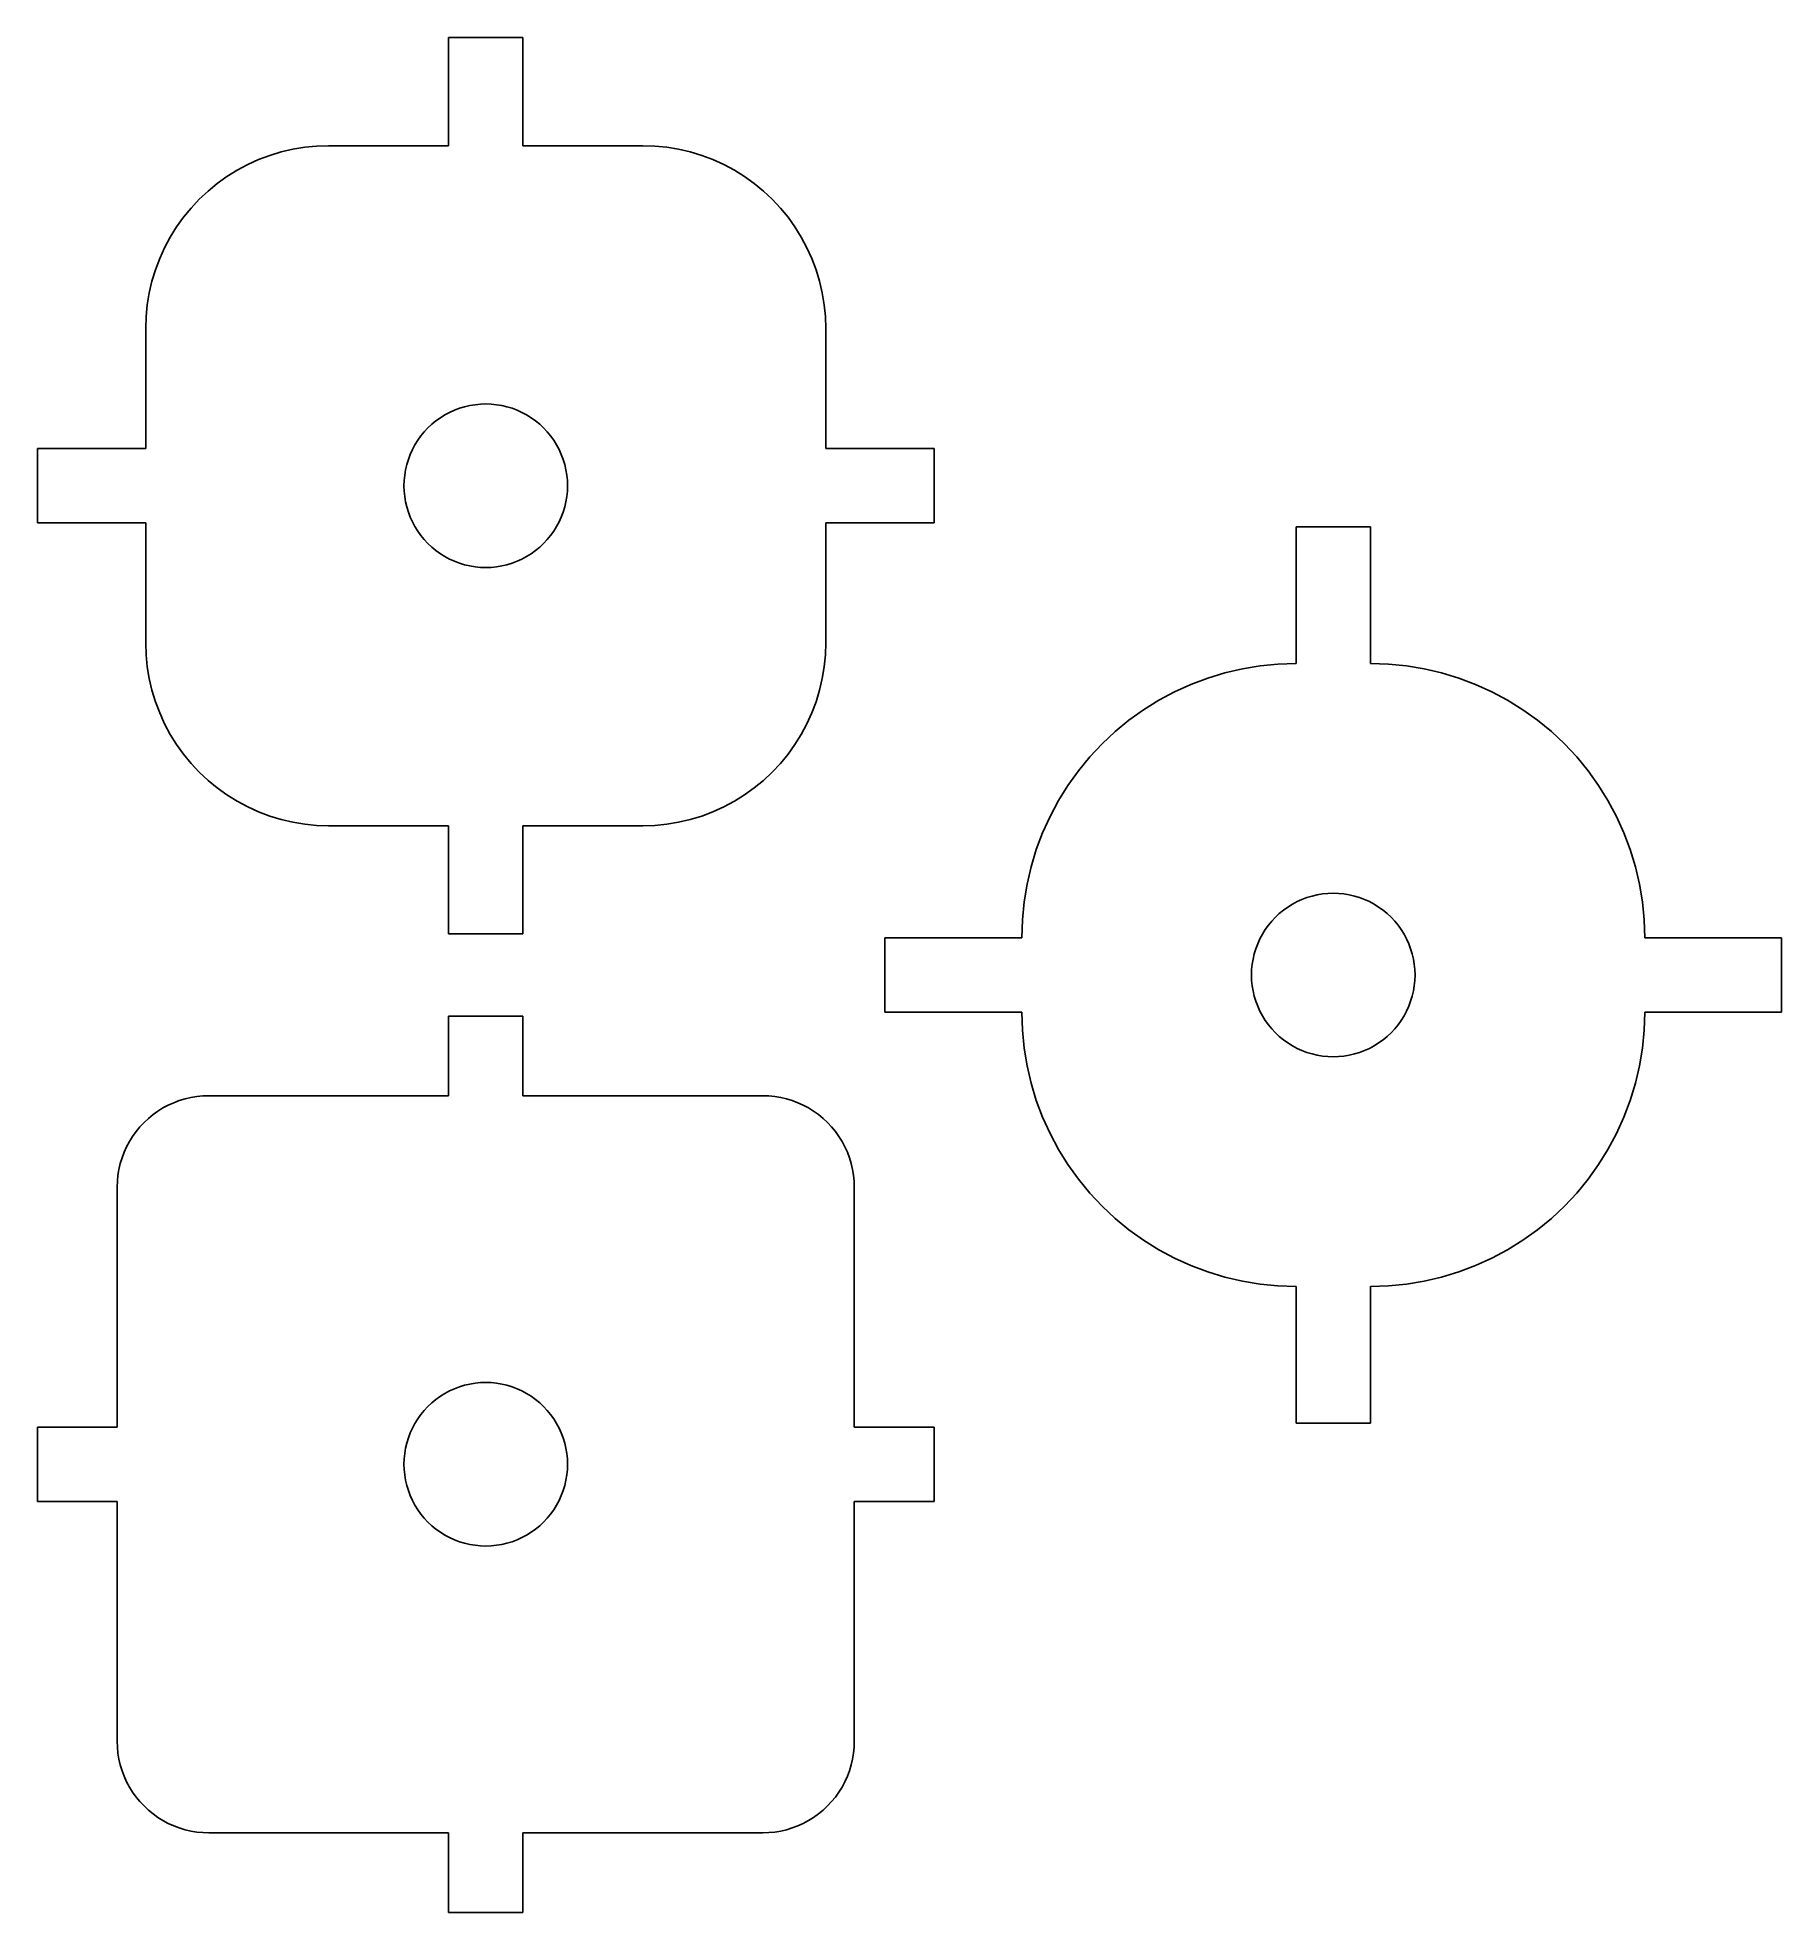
# Model space of a CAD drawing. Header units: metres. Extents: x -49 to 68, y -63 to 63.
import ezdxf

# ---------------------------------------------------------------- set-up
doc = ezdxf.new("R2010")
doc.units = ezdxf.units.M

msp = doc.modelspace()

# ---------------------------------------------------------------- linework, layer by layer
for p, q in [((-16.5, 63.059), (-21.5, 63.059)), ((-21.5, 63.059), (-21.5, 55.778)), ((-16.5, 55.778), (-16.5, 63.059)), ((-31.9732, 55.5418), (-32.7567, 55.3591)), ((-31.1794, 55.6728), (-31.9732, 55.5418)), ((-30.3788, 55.7517), (-31.1794, 55.6728)), ((-29.5747, 55.778), (-30.3788, 55.7517)), ((-21.5, 55.778), (-29.5747, 55.778)), ((-8.42528, 55.778), (-16.5, 55.778)), ((-7.62119, 55.7517), (-8.42528, 55.778)), ((-6.82054, 55.6728), (-7.62119, 55.7517)), ((-6.02676, 55.5418), (-6.82054, 55.6728)), ((-5.24327, 55.3591), (-6.02676, 55.5418)), ((-35.0124, 54.5101), (-35.7219, 54.1309)), ((-34.2795, 54.8421), (-35.0124, 54.5101)), ((-33.5266, 55.1255), (-34.2795, 54.8421)), ((-32.7567, 55.3591), (-33.5266, 55.1255)), ((-4.47339, 55.1255), (-5.24327, 55.3591)), ((-3.72044, 54.8421), (-4.47339, 55.1255)), ((-2.98764, 54.5101), (-3.72044, 54.8421)), ((-2.27811, 54.1309), (-2.98764, 54.5101)), ((-37.059, 53.2374), (-37.6809, 52.727)), ((-36.4051, 53.706), (-37.059, 53.2374)), ((-35.7219, 54.1309), (-36.4051, 53.706)), ((-1.59491, 53.706), (-2.27811, 54.1309)), ((-0.94096, 53.2374), (-1.59491, 53.706)), ((-0.31906, 52.727), (-0.94096, 53.2374)), ((-38.2681, 52.1771), (-38.8181, 51.5899)), ((-37.6809, 52.727), (-38.2681, 52.1771)), ((0.26811, 52.1771), (-0.31906, 52.727)), ((0.81807, 51.5899), (0.26811, 52.1771)), ((-39.3285, 50.968), (-39.7971, 50.314)), ((-38.8181, 51.5899), (-39.3285, 50.968)), ((1.32845, 50.968), (0.81807, 51.5899)), ((1.79707, 50.314), (1.32845, 50.968)), ((-40.2219, 49.6308), (-40.6012, 48.9213)), ((-39.7971, 50.314), (-40.2219, 49.6308)), ((2.22191, 49.6308), (1.79707, 50.314)), ((2.60115, 48.9213), (2.22191, 49.6308)), ((-40.9332, 48.1885), (-41.2166, 47.4356)), ((-40.6012, 48.9213), (-40.9332, 48.1885)), ((2.93318, 48.1885), (2.60115, 48.9213)), ((3.21657, 47.4356), (2.93318, 48.1885)), ((-41.4501, 46.6657), (-41.6328, 45.8822)), ((-41.2166, 47.4356), (-41.4501, 46.6657)), ((3.45012, 46.6657), (3.21657, 47.4356)), ((3.6328, 45.8822), (3.45012, 46.6657)), ((-41.6328, 45.8822), (-41.7639, 45.0884)), ((3.76385, 45.0884), (3.6328, 45.8822)), ((-41.8427, 44.2878), (-41.869, 43.4837)), ((-41.7639, 45.0884), (-41.8427, 44.2878)), ((3.84271, 44.2878), (3.76385, 45.0884)), ((3.86903, 43.4837), (3.84271, 44.2878)), ((-41.869, 43.4837), (-41.869, 35.409)), ((3.86903, 35.409), (3.86903, 43.4837)), ((-21.75, 37.6721), (-21.4326, 37.8418)), ((-21.4326, 37.8418), (-21.1048, 37.9903)), ((-21.1048, 37.9903), (-20.7679, 38.1171)), ((-20.7679, 38.1171), (-20.4235, 38.2216)), ((-20.4235, 38.2216), (-20.073, 38.3033)), ((-20.073, 38.3033), (-19.7179, 38.3619)), ((-19.7179, 38.3619), (-19.3597, 38.3972)), ((-19.3597, 38.3972), (-19, 38.409)), ((-19, 38.409), (-18.6403, 38.3972)), ((-18.6403, 38.3972), (-18.2821, 38.3619)), ((-18.2821, 38.3619), (-17.927, 38.3033)), ((-17.927, 38.3033), (-17.5765, 38.2216)), ((-17.5765, 38.2216), (-17.2321, 38.1171)), ((-17.2321, 38.1171), (-16.8952, 37.9903)), ((-16.8952, 37.9903), (-16.5674, 37.8418)), ((-16.5674, 37.8418), (-16.25, 37.6721)), ((-23.1351, 36.5354), (-22.8891, 36.798)), ((-22.8891, 36.798), (-22.6264, 37.0441)), ((-22.6264, 37.0441), (-22.3482, 37.2724)), ((-22.3482, 37.2724), (-22.0556, 37.482)), ((-22.0556, 37.482), (-21.75, 37.6721)), ((-16.25, 37.6721), (-15.9444, 37.482)), ((-15.9444, 37.482), (-15.6518, 37.2724)), ((-15.6518, 37.2724), (-15.3736, 37.0441)), ((-15.3736, 37.0441), (-15.1109, 36.798)), ((-15.1109, 36.798), (-14.8649, 36.5354)), ((-41.869, 35.409), (-49.15, 35.409)), ((-49.15, 35.409), (-49.15, 30.409)), ((-24.0813, 35.0137), (-23.9328, 35.3416)), ((-23.9328, 35.3416), (-23.7631, 35.659)), ((-23.7631, 35.659), (-23.5731, 35.9646)), ((-23.5731, 35.9646), (-23.3634, 36.2571)), ((-23.3634, 36.2571), (-23.1351, 36.5354)), ((-14.8649, 36.5354), (-14.6366, 36.2571)), ((-14.6366, 36.2571), (-14.4269, 35.9646)), ((-14.4269, 35.9646), (-14.2368, 35.659)), ((-14.2368, 35.659), (-14.0672, 35.3416)), ((-14.0672, 35.3416), (-13.9187, 35.0137)), ((11.15, 35.409), (3.86903, 35.409)), ((11.15, 30.409), (11.15, 35.409)), ((-24.3943, 33.9819), (-24.3126, 34.3325)), ((-24.3126, 34.3325), (-24.2081, 34.6769)), ((-24.2081, 34.6769), (-24.0813, 35.0137)), ((-13.9187, 35.0137), (-13.7919, 34.6769)), ((-13.7919, 34.6769), (-13.6874, 34.3325)), ((-13.6874, 34.3325), (-13.6057, 33.9819)), ((-24.5, 32.909), (-24.4882, 33.2687)), ((-24.4882, 32.5492), (-24.5, 32.909)), ((-24.4882, 33.2687), (-24.4529, 33.6268)), ((-24.4529, 33.6268), (-24.3943, 33.9819)), ((-13.6057, 33.9819), (-13.547, 33.6268)), ((-13.547, 33.6268), (-13.5118, 33.2687)), ((-13.5118, 33.2687), (-13.5, 32.909)), ((-13.5, 32.909), (-13.5118, 32.5492)), ((-24.4529, 32.1911), (-24.4882, 32.5492)), ((-24.3943, 31.836), (-24.4529, 32.1911)), ((-24.3126, 31.4855), (-24.3943, 31.836)), ((-13.6057, 31.836), (-13.6874, 31.4855)), ((-13.547, 32.1911), (-13.6057, 31.836)), ((-13.5118, 32.5492), (-13.547, 32.1911)), ((-49.15, 30.409), (-41.869, 30.409)), ((-41.869, 30.409), (-41.869, 22.3342)), ((-24.2081, 31.141), (-24.3126, 31.4855)), ((-24.0813, 30.8042), (-24.2081, 31.141)), ((-23.9328, 30.4764), (-24.0813, 30.8042)), ((-23.7631, 30.159), (-23.9328, 30.4764)), ((-14.0672, 30.4764), (-14.2368, 30.159)), ((-13.9187, 30.8042), (-14.0672, 30.4764)), ((-13.7919, 31.141), (-13.9187, 30.8042)), ((-13.6874, 31.4855), (-13.7919, 31.141)), ((3.86903, 22.3342), (3.86903, 30.409)), ((3.86903, 30.409), (11.15, 30.409)), ((-23.5731, 29.8533), (-23.7631, 30.159)), ((-23.3634, 29.5608), (-23.5731, 29.8533)), ((-23.1351, 29.2826), (-23.3634, 29.5608)), ((-22.8891, 29.0199), (-23.1351, 29.2826)), ((-22.6264, 28.7738), (-22.8891, 29.0199)), ((-15.1109, 29.0199), (-15.3736, 28.7738)), ((-14.8649, 29.2826), (-15.1109, 29.0199)), ((-14.6366, 29.5608), (-14.8649, 29.2826)), ((-14.4269, 29.8533), (-14.6366, 29.5608)), ((-14.2368, 30.159), (-14.4269, 29.8533)), ((40.5, 30.15), (35.5, 30.15)), ((35.5, 30.15), (35.5, 20.949)), ((40.5, 20.949), (40.5, 30.15)), ((-22.3482, 28.5455), (-22.6264, 28.7738)), ((-22.0556, 28.3359), (-22.3482, 28.5455)), ((-21.75, 28.1458), (-22.0556, 28.3359)), ((-21.4326, 27.9762), (-21.75, 28.1458)), ((-21.1048, 27.8276), (-21.4326, 27.9762)), ((-20.7679, 27.7008), (-21.1048, 27.8276)), ((-16.8952, 27.8276), (-17.2321, 27.7008)), ((-16.5674, 27.9762), (-16.8952, 27.8276)), ((-16.25, 28.1458), (-16.5674, 27.9762)), ((-15.9444, 28.3359), (-16.25, 28.1458)), ((-15.6518, 28.5455), (-15.9444, 28.3359)), ((-15.3736, 28.7738), (-15.6518, 28.5455)), ((-20.4235, 27.5964), (-20.7679, 27.7008)), ((-20.073, 27.5146), (-20.4235, 27.5964)), ((-19.7179, 27.456), (-20.073, 27.5146)), ((-19.3597, 27.4207), (-19.7179, 27.456)), ((-19, 27.409), (-19.3597, 27.4207)), ((-18.6403, 27.4207), (-19, 27.409)), ((-18.2821, 27.456), (-18.6403, 27.4207)), ((-17.927, 27.5146), (-18.2821, 27.456)), ((-17.5765, 27.5964), (-17.927, 27.5146)), ((-17.2321, 27.7008), (-17.5765, 27.5964)), ((-41.869, 22.3342), (-41.8427, 21.5302)), ((-41.8427, 21.5302), (-41.7639, 20.7295)), ((3.76385, 20.7295), (3.84271, 21.5302)), ((3.84271, 21.5302), (3.86903, 22.3342)), ((-41.7639, 20.7295), (-41.6328, 19.9357)), ((3.6328, 19.9357), (3.76385, 20.7295)), ((30.7141, 20.3209), (29.5598, 19.9707)), ((31.8889, 20.5948), (30.7141, 20.3209)), ((33.0791, 20.7913), (31.8889, 20.5948)), ((34.2796, 20.9096), (33.0791, 20.7913)), ((35.5, 20.949), (34.2796, 20.9096)), ((41.7204, 20.9096), (40.5, 20.949)), ((42.9209, 20.7913), (41.7204, 20.9096)), ((44.1111, 20.5948), (42.9209, 20.7913)), ((45.2859, 20.3209), (44.1111, 20.5948)), ((46.4402, 19.9707), (45.2859, 20.3209)), ((-41.6328, 19.9357), (-41.4501, 19.1522)), ((-41.4501, 19.1522), (-41.2166, 18.3824)), ((3.21657, 18.3824), (3.45012, 19.1522)), ((3.45012, 19.1522), (3.6328, 19.9357)), ((27.332, 19.048), (26.2681, 18.4793)), ((28.4308, 19.5458), (27.332, 19.048)), ((29.5598, 19.9707), (28.4308, 19.5458)), ((47.5692, 19.5458), (46.4402, 19.9707)), ((48.668, 19.048), (47.5692, 19.5458)), ((49.7319, 18.4793), (48.668, 19.048)), ((-41.2166, 18.3824), (-40.9332, 17.6294)), ((2.93318, 17.6294), (3.21657, 18.3824)), ((25.2437, 17.8423), (24.2632, 17.1396)), ((26.2681, 18.4793), (25.2437, 17.8423)), ((50.7563, 17.8423), (49.7319, 18.4793)), ((51.7368, 17.1396), (50.7563, 17.8423)), ((-40.9332, 17.6294), (-40.6012, 16.8966)), ((-40.6012, 16.8966), (-40.2219, 16.1871)), ((2.22191, 16.1871), (2.60115, 16.8966)), ((2.60115, 16.8966), (2.93318, 17.6294)), ((24.2632, 17.1396), (23.3307, 16.3744)), ((52.6693, 16.3744), (51.7368, 17.1396)), ((-40.2219, 16.1871), (-39.7971, 15.5039)), ((-39.7971, 15.5039), (-39.3285, 14.8499)), ((1.32845, 14.8499), (1.79707, 15.5039)), ((1.79707, 15.5039), (2.22191, 16.1871)), ((22.4502, 15.5497), (21.6256, 14.6693)), ((23.3307, 16.3744), (22.4502, 15.5497)), ((53.5497, 15.5497), (52.6693, 16.3744)), ((54.3744, 14.6693), (53.5497, 15.5497)), ((-39.3285, 14.8499), (-38.8181, 14.228)), ((-38.8181, 14.228), (-38.2681, 13.6408)), ((0.26811, 13.6408), (0.81807, 14.228)), ((0.81807, 14.228), (1.32845, 14.8499)), ((21.6256, 14.6693), (20.8604, 13.7368)), ((55.1396, 13.7368), (54.3744, 14.6693)), ((-38.2681, 13.6408), (-37.6809, 13.0909)), ((-37.6809, 13.0909), (-37.059, 12.5805)), ((-0.94096, 12.5805), (-0.31906, 13.0909)), ((-0.31906, 13.0909), (0.26811, 13.6408)), ((20.1577, 12.7563), (19.5207, 11.7319)), ((20.8604, 13.7368), (20.1577, 12.7563)), ((55.8423, 12.7563), (55.1396, 13.7368)), ((56.4793, 11.7319), (55.8423, 12.7563)), ((-37.059, 12.5805), (-36.4051, 12.1119)), ((-36.4051, 12.1119), (-35.7219, 11.687)), ((-35.7219, 11.687), (-35.0124, 11.3078)), ((-2.98764, 11.3078), (-2.27811, 11.687)), ((-2.27811, 11.687), (-1.59491, 12.1119)), ((-1.59491, 12.1119), (-0.94096, 12.5805)), ((19.5207, 11.7319), (18.952, 10.668)), ((57.048, 10.668), (56.4793, 11.7319)), ((-35.0124, 11.3078), (-34.2795, 10.9758)), ((-34.2795, 10.9758), (-33.5266, 10.6924)), ((-33.5266, 10.6924), (-32.7567, 10.4588)), ((-32.7567, 10.4588), (-31.9732, 10.2762)), ((-31.9732, 10.2762), (-31.1794, 10.1451)), ((-31.1794, 10.1451), (-30.3788, 10.0662)), ((-7.62119, 10.0662), (-6.82054, 10.1451)), ((-6.82054, 10.1451), (-6.02676, 10.2762)), ((-6.02676, 10.2762), (-5.24327, 10.4588)), ((-5.24327, 10.4588), (-4.47339, 10.6924)), ((-4.47339, 10.6924), (-3.72044, 10.9758)), ((-3.72044, 10.9758), (-2.98764, 11.3078)), ((18.952, 10.668), (18.4542, 9.56923)), ((57.5458, 9.56923), (57.048, 10.668)), ((-30.3788, 10.0662), (-29.5747, 10.0399)), ((-29.5747, 10.0399), (-21.5, 10.0399)), ((-21.5, 10.0399), (-21.5, 2.75896)), ((-16.5, 10.0399), (-8.42528, 10.0399)), ((-16.5, 2.75896), (-16.5, 10.0399)), ((-8.42528, 10.0399), (-7.62119, 10.0662)), ((18.4542, 9.56923), (18.0293, 8.44023)), ((57.9707, 8.44023), (57.5458, 9.56923)), ((18.0293, 8.44023), (17.6791, 7.28586)), ((58.3209, 7.28586), (57.9707, 8.44023)), ((17.6791, 7.28586), (17.4052, 6.11107)), ((58.5948, 6.11107), (58.3209, 7.28586)), ((17.4052, 6.11107), (17.2087, 4.92087)), ((35.5674, 4.9328), (35.8952, 5.08133)), ((35.8952, 5.08133), (36.2321, 5.20811)), ((36.2321, 5.20811), (36.5765, 5.31259)), ((36.5765, 5.31259), (36.927, 5.39432)), ((36.927, 5.39432), (37.2821, 5.45294)), ((37.2821, 5.45294), (37.6403, 5.48822)), ((37.6403, 5.48822), (38, 5.5)), ((38, 5.5), (38.3597, 5.48822)), ((38.3597, 5.48822), (38.7179, 5.45294)), ((38.7179, 5.45294), (39.073, 5.39432)), ((39.073, 5.39432), (39.4235, 5.31259)), ((39.4235, 5.31259), (39.7679, 5.20811)), ((39.7679, 5.20811), (40.1048, 5.08133)), ((40.1048, 5.08133), (40.4326, 4.9328)), ((58.7913, 4.92087), (58.5948, 6.11107)), ((17.2087, 4.92087), (17.0904, 3.72037)), ((33.8649, 3.62639), (34.1109, 3.88908)), ((34.1109, 3.88908), (34.3736, 4.13512)), ((34.3736, 4.13512), (34.6518, 4.36343)), ((34.6518, 4.36343), (34.9444, 4.57307)), ((34.9444, 4.57307), (35.25, 4.76314)), ((35.25, 4.76314), (35.5674, 4.9328)), ((40.4326, 4.9328), (40.75, 4.76314)), ((40.75, 4.76314), (41.0556, 4.57307)), ((41.0556, 4.57307), (41.3482, 4.36343)), ((41.3482, 4.36343), (41.6264, 4.13512)), ((41.6264, 4.13512), (41.8891, 3.88908)), ((41.8891, 3.88908), (42.1351, 3.62639)), ((58.9096, 3.72037), (58.7913, 4.92087)), ((-21.5, 2.75896), (-16.5, 2.75896)), ((17.0904, 3.72037), (17.0509, 2.5)), ((33.0672, 2.43259), (33.2369, 2.75)), ((33.2369, 2.75), (33.4269, 3.05563)), ((33.4269, 3.05563), (33.6366, 3.34818)), ((33.6366, 3.34818), (33.8649, 3.62639)), ((42.1351, 3.62639), (42.3634, 3.34818)), ((42.3634, 3.34818), (42.5731, 3.05563)), ((42.5731, 3.05563), (42.7631, 2.75)), ((42.7631, 2.75), (42.9328, 2.43259)), ((58.949, 2.5), (58.9096, 3.72037)), ((17.0509, 2.5), (7.84999, 2.5)), ((7.84999, 2.5), (7.84999, -2.5)), ((32.6057, 1.07298), (32.6874, 1.42349)), ((32.6874, 1.42349), (32.7919, 1.76791)), ((32.7919, 1.76791), (32.9187, 2.10475)), ((32.9187, 2.10475), (33.0672, 2.43259)), ((42.9328, 2.43259), (43.0813, 2.10475)), ((43.0813, 2.10475), (43.2081, 1.76791)), ((43.2081, 1.76791), (43.3126, 1.42349)), ((43.3126, 1.42349), (43.3943, 1.07298)), ((68.15, 2.5), (58.949, 2.5)), ((68.15, -2.5), (68.15, 2.5)), ((32.5, 0), (32.5118, 0.35971)), ((32.5118, -0.35971), (32.5, 0)), ((32.5118, 0.35971), (32.547, 0.71788)), ((32.547, 0.71788), (32.6057, 1.07298)), ((43.3943, 1.07298), (43.4529, 0.71788)), ((43.4529, 0.71788), (43.4882, 0.35971)), ((43.4882, 0.35971), (43.5, 0)), ((43.5, 0), (43.4882, -0.35971)), ((32.547, -0.71788), (32.5118, -0.35971)), ((32.6057, -1.07298), (32.547, -0.71788)), ((32.6874, -1.42349), (32.6057, -1.07298)), ((43.3943, -1.07298), (43.3126, -1.42349)), ((43.4529, -0.71788), (43.3943, -1.07298)), ((43.4882, -0.35971), (43.4529, -0.71788)), ((7.84999, -2.5), (17.0509, -2.5)), ((17.0509, -2.5), (17.0904, -3.72037)), ((32.7919, -1.76791), (32.6874, -1.42349)), ((32.9187, -2.10475), (32.7919, -1.76791)), ((33.0672, -2.43259), (32.9187, -2.10475)), ((33.2369, -2.75), (33.0672, -2.43259)), ((42.9328, -2.43259), (42.7631, -2.75)), ((43.0813, -2.10475), (42.9328, -2.43259)), ((43.2081, -1.76791), (43.0813, -2.10475)), ((43.3126, -1.42349), (43.2081, -1.76791)), ((58.9096, -3.72037), (58.949, -2.5)), ((58.949, -2.5), (68.15, -2.5)), ((-16.5, -2.75896), (-21.5, -2.75896)), ((-21.5, -2.75896), (-21.5, -8.11992)), ((-16.5, -8.11992), (-16.5, -2.75896)), ((17.0904, -3.72037), (17.2087, -4.92087)), ((33.4269, -3.05563), (33.2369, -2.75)), ((33.6366, -3.34818), (33.4269, -3.05563)), ((33.8649, -3.62639), (33.6366, -3.34818)), ((34.1109, -3.88908), (33.8649, -3.62639)), ((42.1351, -3.62639), (41.8891, -3.88908)), ((42.3634, -3.34818), (42.1351, -3.62639)), ((42.5731, -3.05563), (42.3634, -3.34818)), ((42.7631, -2.75), (42.5731, -3.05563)), ((58.7913, -4.92087), (58.9096, -3.72037)), ((17.2087, -4.92087), (17.4052, -6.11107)), ((34.3736, -4.13512), (34.1109, -3.88908)), ((34.6518, -4.36343), (34.3736, -4.13512)), ((34.9444, -4.57307), (34.6518, -4.36343)), ((35.25, -4.76314), (34.9444, -4.57307)), ((35.5674, -4.9328), (35.25, -4.76314)), ((35.8952, -5.08133), (35.5674, -4.9328)), ((40.4326, -4.9328), (40.1048, -5.08133)), ((40.75, -4.76314), (40.4326, -4.9328)), ((41.0556, -4.57307), (40.75, -4.76314)), ((41.3482, -4.36343), (41.0556, -4.57307)), ((41.6264, -4.13512), (41.3482, -4.36343)), ((41.8891, -3.88908), (41.6264, -4.13512)), ((58.5948, -6.11107), (58.7913, -4.92087)), ((17.4052, -6.11107), (17.6791, -7.28586)), ((36.2321, -5.20811), (35.8952, -5.08133)), ((36.5765, -5.31259), (36.2321, -5.20811)), ((36.927, -5.39432), (36.5765, -5.31259)), ((37.2821, -5.45294), (36.927, -5.39432)), ((37.6403, -5.48822), (37.2821, -5.45294)), ((38, -5.5), (37.6403, -5.48822)), ((38.3597, -5.48822), (38, -5.5)), ((38.7179, -5.45294), (38.3597, -5.48822)), ((39.073, -5.39432), (38.7179, -5.45294)), ((39.4235, -5.31259), (39.073, -5.39432)), ((39.7679, -5.20811), (39.4235, -5.31259)), ((40.1048, -5.08133), (39.7679, -5.20811)), ((58.3209, -7.28586), (58.5948, -6.11107)), ((17.6791, -7.28586), (18.0293, -8.44023)), ((57.9707, -8.44023), (58.3209, -7.28586)), ((-40.3567, -8.75459), (-40.7119, -8.94444)), ((-39.9899, -8.58839), (-40.3567, -8.75459)), ((-39.613, -8.44653), (-39.9899, -8.58839)), ((-39.2276, -8.32962), (-39.613, -8.44653)), ((-38.8354, -8.23817), (-39.2276, -8.32962)), ((-38.438, -8.17256), (-38.8354, -8.23817)), ((-38.0372, -8.1331), (-38.438, -8.17256)), ((-37.6347, -8.11992), (-38.0372, -8.1331)), ((-21.5, -8.11992), (-37.6347, -8.11992)), ((-0.36527, -8.11992), (-16.5, -8.11992)), ((0.03723, -8.1331), (-0.36527, -8.11992)), ((0.43802, -8.17256), (0.03723, -8.1331)), ((0.83536, -8.23817), (0.43802, -8.17256)), ((1.22757, -8.32962), (0.83536, -8.23817)), ((1.61296, -8.44653), (1.22757, -8.32962)), ((1.98987, -8.58839), (1.61296, -8.44653)), ((2.3567, -8.75459), (1.98987, -8.58839)), ((2.71187, -8.94444), (2.3567, -8.75459)), ((18.0293, -8.44023), (18.4542, -9.56923)), ((57.5458, -9.56923), (57.9707, -8.44023)), ((-41.9865, -9.92247), (-42.2618, -10.2164)), ((-41.6925, -9.64717), (-41.9865, -9.92247)), ((-41.3812, -9.39169), (-41.6925, -9.64717)), ((-41.0539, -9.1571), (-41.3812, -9.39169)), ((-40.7119, -8.94444), (-41.0539, -9.1571)), ((3.05386, -9.1571), (2.71187, -8.94444)), ((3.38123, -9.39169), (3.05386, -9.1571)), ((3.69254, -9.64717), (3.38123, -9.39169)), ((3.98648, -9.92247), (3.69254, -9.64717)), ((4.26178, -10.2164), (3.98648, -9.92247)), ((18.4542, -9.56923), (18.952, -10.668)), ((57.048, -10.668), (57.5458, -9.56923)), ((-42.9645, -11.1971), (-43.1544, -11.5522)), ((-42.7518, -10.8551), (-42.9645, -11.1971)), ((-42.5173, -10.5277), (-42.7518, -10.8551)), ((-42.2618, -10.2164), (-42.5173, -10.5277)), ((4.51726, -10.5277), (4.26178, -10.2164)), ((4.75185, -10.8551), (4.51726, -10.5277)), ((4.96451, -11.1971), (4.75185, -10.8551)), ((5.15436, -11.5522), (4.96451, -11.1971)), ((18.952, -10.668), (19.5207, -11.7319)), ((56.4793, -11.7319), (57.048, -10.668)), ((-43.4624, -12.296), (-43.5793, -12.6814)), ((-43.3206, -11.9191), (-43.4624, -12.296)), ((-43.1544, -11.5522), (-43.3206, -11.9191)), ((5.32056, -11.9191), (5.15436, -11.5522)), ((5.46242, -12.296), (5.32056, -11.9191)), ((5.57933, -12.6814), (5.46242, -12.296)), ((19.5207, -11.7319), (20.1577, -12.7563)), ((55.8423, -12.7563), (56.4793, -11.7319)), ((-43.7759, -13.8717), (-43.789, -14.2742)), ((-43.7364, -13.4709), (-43.7759, -13.8717)), ((-43.6708, -13.0736), (-43.7364, -13.4709)), ((-43.5793, -12.6814), (-43.6708, -13.0736)), ((5.67078, -13.0736), (5.57933, -12.6814)), ((5.73639, -13.4709), (5.67078, -13.0736)), ((5.77585, -13.8717), (5.73639, -13.4709)), ((5.78903, -14.2742), (5.77585, -13.8717)), ((20.1577, -12.7563), (20.8604, -13.7368)), ((20.8604, -13.7368), (21.6256, -14.6693)), ((54.3744, -14.6693), (55.1396, -13.7368)), ((55.1396, -13.7368), (55.8423, -12.7563)), ((-43.789, -14.2742), (-43.789, -30.409)), ((5.78903, -30.409), (5.78903, -14.2742)), ((21.6256, -14.6693), (22.4502, -15.5497)), ((53.5497, -15.5497), (54.3744, -14.6693)), ((22.4502, -15.5497), (23.3307, -16.3744)), ((23.3307, -16.3744), (24.2632, -17.1396)), ((51.7368, -17.1396), (52.6693, -16.3744)), ((52.6693, -16.3744), (53.5497, -15.5497)), ((24.2632, -17.1396), (25.2437, -17.8423)), ((50.7563, -17.8423), (51.7368, -17.1396)), ((25.2437, -17.8423), (26.2681, -18.4793)), ((26.2681, -18.4793), (27.332, -19.048)), ((48.668, -19.048), (49.7319, -18.4793)), ((49.7319, -18.4793), (50.7563, -17.8423)), ((27.332, -19.048), (28.4308, -19.5458)), ((28.4308, -19.5458), (29.5598, -19.9707)), ((29.5598, -19.9707), (30.7141, -20.3209)), ((45.2859, -20.3209), (46.4402, -19.9707)), ((46.4402, -19.9707), (47.5692, -19.5458)), ((47.5692, -19.5458), (48.668, -19.048)), ((30.7141, -20.3209), (31.8889, -20.5948)), ((31.8889, -20.5948), (33.0791, -20.7913)), ((33.0791, -20.7913), (34.2796, -20.9096)), ((34.2796, -20.9096), (35.5, -20.949)), ((35.5, -20.949), (35.5, -30.15)), ((40.5, -20.949), (41.7204, -20.9096)), ((40.5, -30.15), (40.5, -20.949)), ((41.7204, -20.9096), (42.9209, -20.7913)), ((42.9209, -20.7913), (44.1111, -20.5948)), ((44.1111, -20.5948), (45.2859, -20.3209)), ((-21.1048, -27.8276), (-20.7679, -27.7008)), ((-20.7679, -27.7008), (-20.4235, -27.5964)), ((-20.4235, -27.5964), (-20.073, -27.5146)), ((-20.073, -27.5146), (-19.7179, -27.456)), ((-19.7179, -27.456), (-19.3597, -27.4207)), ((-19.3597, -27.4207), (-19, -27.409)), ((-19, -27.409), (-18.6403, -27.4207)), ((-18.6403, -27.4207), (-18.2821, -27.456)), ((-18.2821, -27.456), (-17.927, -27.5146)), ((-17.927, -27.5146), (-17.5765, -27.5964)), ((-17.5765, -27.5964), (-17.2321, -27.7008)), ((-17.2321, -27.7008), (-16.8952, -27.8276)), ((-22.8891, -29.0199), (-22.6264, -28.7738)), ((-22.6264, -28.7738), (-22.3482, -28.5455)), ((-22.3482, -28.5455), (-22.0556, -28.3359)), ((-22.0556, -28.3359), (-21.75, -28.1458)), ((-21.75, -28.1458), (-21.4326, -27.9762)), ((-21.4326, -27.9762), (-21.1048, -27.8276)), ((-16.8952, -27.8276), (-16.5674, -27.9762)), ((-16.5674, -27.9762), (-16.25, -28.1458)), ((-16.25, -28.1458), (-15.9444, -28.3359)), ((-15.9444, -28.3359), (-15.6518, -28.5455)), ((-15.6518, -28.5455), (-15.3736, -28.7738)), ((-15.3736, -28.7738), (-15.1109, -29.0199)), ((-23.9328, -30.4764), (-23.7631, -30.159)), ((-23.7631, -30.159), (-23.5731, -29.8533)), ((-23.5731, -29.8533), (-23.3634, -29.5608)), ((-23.3634, -29.5608), (-23.1351, -29.2826)), ((-23.1351, -29.2826), (-22.8891, -29.0199)), ((-15.1109, -29.0199), (-14.8649, -29.2826)), ((-14.8649, -29.2826), (-14.6366, -29.5608)), ((-14.6366, -29.5608), (-14.4269, -29.8533)), ((-14.4269, -29.8533), (-14.2368, -30.159)), ((-14.2368, -30.159), (-14.0672, -30.4764)), ((35.5, -30.15), (40.5, -30.15)), ((-43.789, -30.409), (-49.15, -30.409)), ((-49.15, -30.409), (-49.15, -35.409)), ((-24.3943, -31.836), (-24.3126, -31.4855)), ((-24.3126, -31.4855), (-24.2081, -31.141)), ((-24.2081, -31.141), (-24.0813, -30.8042)), ((-24.0813, -30.8042), (-23.9328, -30.4764)), ((-14.0672, -30.4764), (-13.9187, -30.8042)), ((-13.9187, -30.8042), (-13.7919, -31.141)), ((-13.7919, -31.141), (-13.6874, -31.4855)), ((-13.6874, -31.4855), (-13.6057, -31.836)), ((11.15, -30.409), (5.78903, -30.409)), ((11.15, -35.409), (11.15, -30.409)), ((-24.5, -32.909), (-24.4882, -32.5492)), ((-24.4882, -32.5492), (-24.4529, -32.1911)), ((-24.4529, -32.1911), (-24.3943, -31.836)), ((-13.6057, -31.836), (-13.547, -32.1911)), ((-13.547, -32.1911), (-13.5118, -32.5492)), ((-13.5118, -32.5492), (-13.5, -32.909)), ((-24.4882, -33.2687), (-24.5, -32.909)), ((-24.4529, -33.6268), (-24.4882, -33.2687)), ((-24.3943, -33.9819), (-24.4529, -33.6268)), ((-24.3126, -34.3325), (-24.3943, -33.9819)), ((-13.6057, -33.9819), (-13.6874, -34.3325)), ((-13.547, -33.6268), (-13.6057, -33.9819)), ((-13.5118, -33.2687), (-13.547, -33.6268)), ((-13.5, -32.909), (-13.5118, -33.2687)), ((-24.2081, -34.6769), (-24.3126, -34.3325)), ((-24.0813, -35.0137), (-24.2081, -34.6769)), ((-23.9328, -35.3416), (-24.0813, -35.0137)), ((-13.9187, -35.0137), (-14.0672, -35.3416)), ((-13.7919, -34.6769), (-13.9187, -35.0137)), ((-13.6874, -34.3325), (-13.7919, -34.6769)), ((-49.15, -35.409), (-43.789, -35.409)), ((-43.789, -35.409), (-43.789, -51.5437)), ((-23.7631, -35.659), (-23.9328, -35.3416)), ((-23.5731, -35.9646), (-23.7631, -35.659)), ((-23.3634, -36.2571), (-23.5731, -35.9646)), ((-23.1351, -36.5354), (-23.3634, -36.2571)), ((-22.8891, -36.798), (-23.1351, -36.5354)), ((-14.8649, -36.5354), (-15.1109, -36.798)), ((-14.6366, -36.2571), (-14.8649, -36.5354)), ((-14.4269, -35.9646), (-14.6366, -36.2571)), ((-14.2368, -35.659), (-14.4269, -35.9646)), ((-14.0672, -35.3416), (-14.2368, -35.659)), ((5.78903, -51.5437), (5.78903, -35.409)), ((5.78903, -35.409), (11.15, -35.409)), ((-22.6264, -37.0441), (-22.8891, -36.798)), ((-22.3482, -37.2724), (-22.6264, -37.0441)), ((-22.0556, -37.482), (-22.3482, -37.2724)), ((-21.75, -37.6721), (-22.0556, -37.482)), ((-21.4326, -37.8418), (-21.75, -37.6721)), ((-16.25, -37.6721), (-16.5674, -37.8418)), ((-15.9444, -37.482), (-16.25, -37.6721)), ((-15.6518, -37.2724), (-15.9444, -37.482)), ((-15.3736, -37.0441), (-15.6518, -37.2724)), ((-15.1109, -36.798), (-15.3736, -37.0441)), ((-21.1048, -37.9903), (-21.4326, -37.8418)), ((-20.7679, -38.1171), (-21.1048, -37.9903)), ((-20.4235, -38.2216), (-20.7679, -38.1171)), ((-20.073, -38.3033), (-20.4235, -38.2216)), ((-19.7179, -38.3619), (-20.073, -38.3033)), ((-19.3597, -38.3972), (-19.7179, -38.3619)), ((-19, -38.409), (-19.3597, -38.3972)), ((-18.6403, -38.3972), (-19, -38.409)), ((-18.2821, -38.3619), (-18.6403, -38.3972)), ((-17.927, -38.3033), (-18.2821, -38.3619)), ((-17.5765, -38.2216), (-17.927, -38.3033)), ((-17.2321, -38.1171), (-17.5765, -38.2216)), ((-16.8952, -37.9903), (-17.2321, -38.1171)), ((-16.5674, -37.8418), (-16.8952, -37.9903)), ((-43.789, -51.5437), (-43.7759, -51.9462)), ((5.77585, -51.9462), (5.78903, -51.5437)), ((-43.7759, -51.9462), (-43.7364, -52.347)), ((-43.7364, -52.347), (-43.6708, -52.7443)), ((-43.6708, -52.7443), (-43.5793, -53.1365)), ((5.57933, -53.1365), (5.67078, -52.7443)), ((5.67078, -52.7443), (5.73639, -52.347)), ((5.73639, -52.347), (5.77585, -51.9462)), ((-43.5793, -53.1365), (-43.4624, -53.5219)), ((-43.4624, -53.5219), (-43.3206, -53.8988)), ((-43.3206, -53.8988), (-43.1544, -54.2657)), ((5.15436, -54.2657), (5.32056, -53.8988)), ((5.32056, -53.8988), (5.46242, -53.5219)), ((5.46242, -53.5219), (5.57933, -53.1365)), ((-43.1544, -54.2657), (-42.9645, -54.6208)), ((-42.9645, -54.6208), (-42.7518, -54.9628)), ((-42.7518, -54.9628), (-42.5173, -55.2902)), ((-42.5173, -55.2902), (-42.2618, -55.6015)), ((4.26178, -55.6015), (4.51726, -55.2902)), ((4.51726, -55.2902), (4.75185, -54.9628)), ((4.75185, -54.9628), (4.96451, -54.6208)), ((4.96451, -54.6208), (5.15436, -54.2657)), ((-42.2618, -55.6015), (-41.9865, -55.8954)), ((-41.9865, -55.8954), (-41.6925, -56.1707)), ((-41.6925, -56.1707), (-41.3812, -56.4262)), ((-41.3812, -56.4262), (-41.0539, -56.6608)), ((-41.0539, -56.6608), (-40.7119, -56.8735)), ((2.71187, -56.8735), (3.05386, -56.6608)), ((3.05386, -56.6608), (3.38123, -56.4262)), ((3.38123, -56.4262), (3.69254, -56.1707)), ((3.69254, -56.1707), (3.98648, -55.8954)), ((3.98648, -55.8954), (4.26178, -55.6015)), ((-40.7119, -56.8735), (-40.3567, -57.0633)), ((-40.3567, -57.0633), (-39.9899, -57.2295)), ((-39.9899, -57.2295), (-39.613, -57.3714)), ((-39.613, -57.3714), (-39.2276, -57.4883)), ((-39.2276, -57.4883), (-38.8354, -57.5797)), ((-38.8354, -57.5797), (-38.438, -57.6454)), ((-38.438, -57.6454), (-38.0372, -57.6848)), ((-38.0372, -57.6848), (-37.6347, -57.698)), ((-37.6347, -57.698), (-21.5, -57.698)), ((-21.5, -57.698), (-21.5, -63.059)), ((-16.5, -57.698), (-0.36527, -57.698)), ((-16.5, -63.059), (-16.5, -57.698)), ((-0.36527, -57.698), (0.03723, -57.6848)), ((0.03723, -57.6848), (0.43802, -57.6454)), ((0.43802, -57.6454), (0.83536, -57.5797)), ((0.83536, -57.5797), (1.22757, -57.4883)), ((1.22757, -57.4883), (1.61296, -57.3714)), ((1.61296, -57.3714), (1.98987, -57.2295)), ((1.98987, -57.2295), (2.3567, -57.0633)), ((2.3567, -57.0633), (2.71187, -56.8735)), ((-21.5, -63.059), (-16.5, -63.059))]:
    msp.add_line(p, q)

doc.saveas('drawing.dxf')
